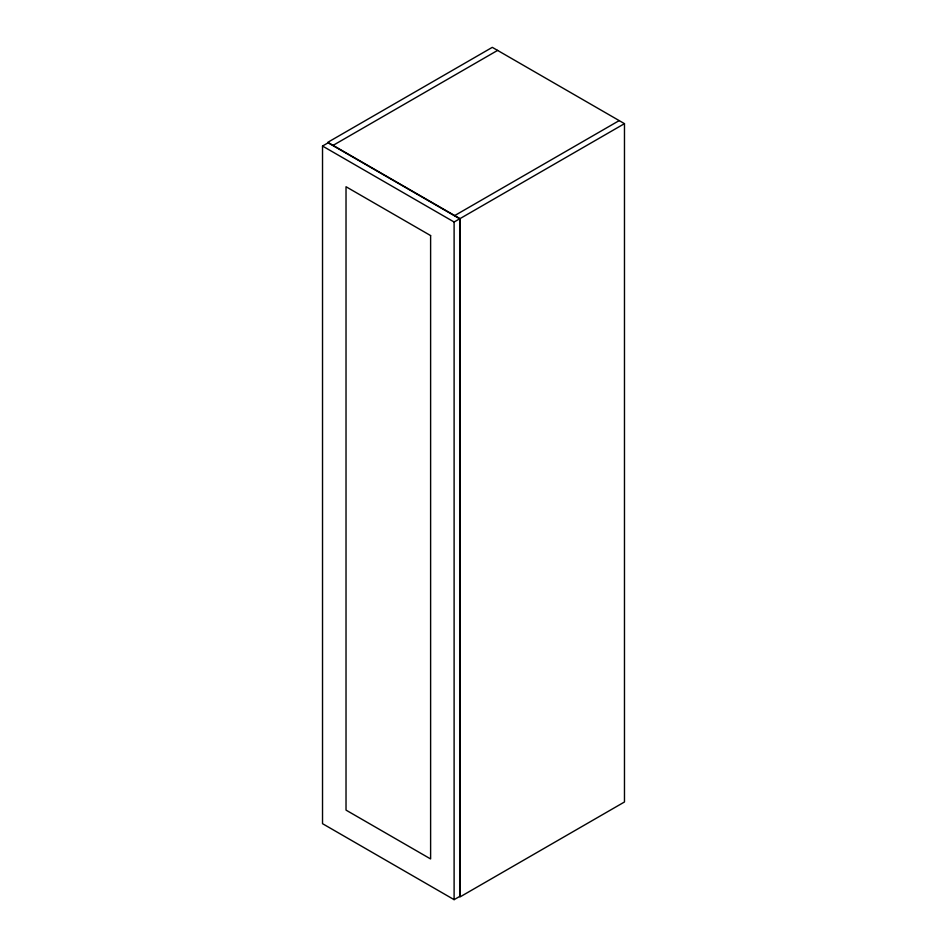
<?xml version="1.0" encoding="UTF-8"?>
<svg xmlns="http://www.w3.org/2000/svg" width="947" height="947" viewBox="0 0 947 947"><rect width="100%" height="100%" fill="white"/><g stroke="black" fill="none" stroke-linecap="round" stroke-linejoin="round"><path stroke-width="1.42" d="M322.525 146.039L328.112 142.819L459.697 218.793L459.697 896.43L454.11 899.65L322.525 823.677L322.525 146.039L454.11 222.012L459.697 218.793M333.107 145.364L497.589 50.404M454.702 215.573L619.184 120.612M459.993 218.627L624.475 123.655L624.475 801.979L459.993 896.939L459.993 218.627L327.816 142.31L492.298 47.35L624.475 123.655M454.11 222.012L454.11 899.65M430.613 235.578L346.022 186.737L346.022 810.111L430.613 858.953L430.613 235.578"/></g></svg>
